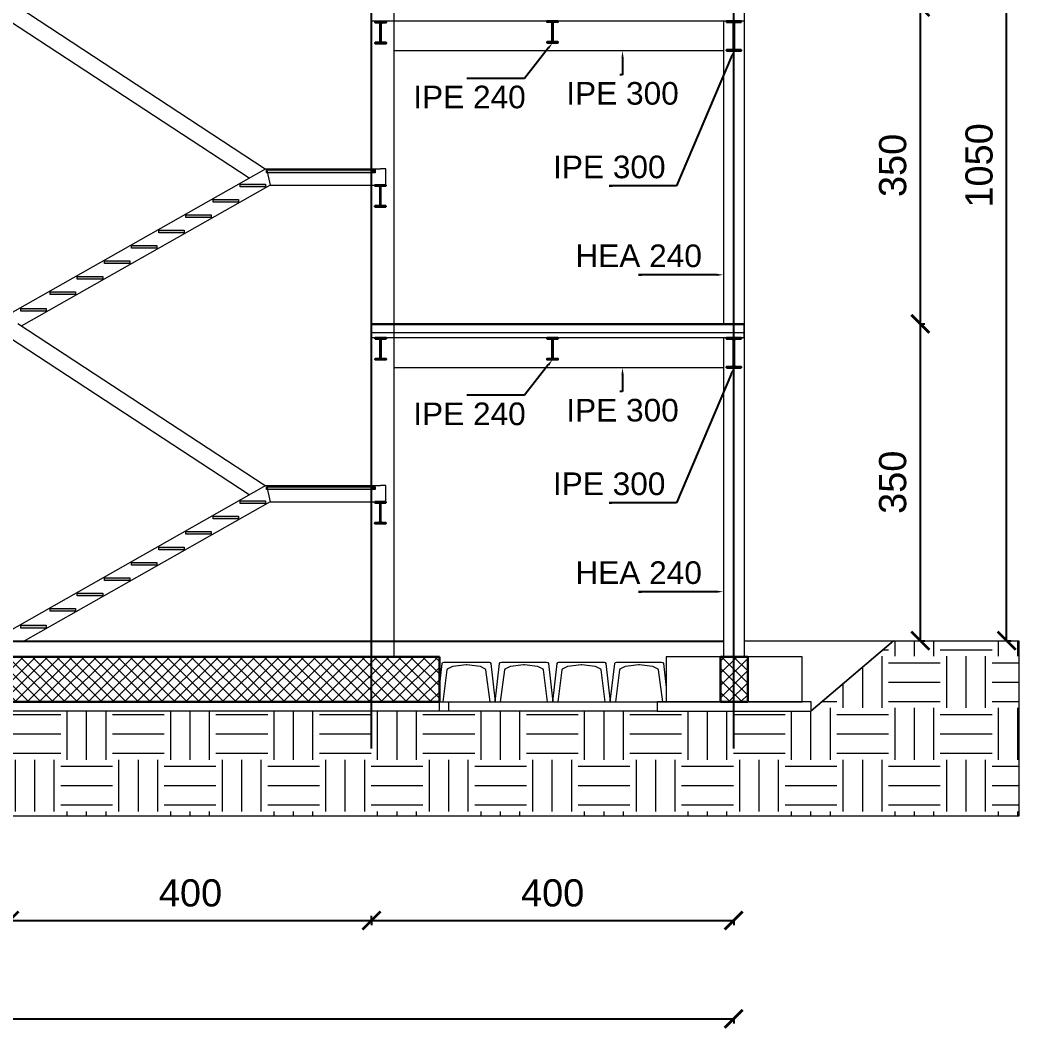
# Model space of a CAD drawing. Header units: millimetres. Extents: x 1415 to 3549, y 2194 to 4677.
# Drawn here: x 1867.79 to 1878.82, y 2270.38 to 2281.53 of the extents above; entities that cross this region are included whole.
import ezdxf
from ezdxf import colors
from ezdxf.entities.mleader import LeaderData, LeaderLine
from ezdxf.math import Vec2, Vec3

# ---------------------------------------------------------------- set-up
doc = ezdxf.new("R2010")
doc.units = ezdxf.units.MM
doc.linetypes.add('ACAD_ISO02W100', pattern=[15, 12, -3])
doc.layers.get('0').update_dxf_attribs({"plot": 0})
for name, color, linetype, lineweight in [('Layer3', 7, 'Continuous', 15), ('Layer4', 7, 'Continuous', 15), ('quote', 252, 'Continuous', 5), ('Setti', 5, 'Continuous', 30)]:
    doc.layers.add(name, color=color, linetype=linetype, lineweight=lineweight)
doc.layers.add('linea tratteggiata', color=221, linetype='ACAD_ISO02W100')
doc.styles.get("Standard").update_dxf_attribs({"font": 'arial.ttf'})
doc.dimstyles.new('quote cm scala 200', dxfattribs={"dimtxt": 0.3, "dimasz": 0.2, "dimexe": 0.05, "dimexo": 0.0015, "dimgap": 0.15, "dimtad": 1, "dimdec": 0, "dimlfac": 100, "dimzin": 0, "dimdsep": 46, "dimtxsty": 'Standard', "dimblk": 'ARCHTICK', "dimcen": 0, "dimclre": 252, "dimadec": 0, "dimazin": 2, "dimtfac": 1, "dimtdec": 0, "dimtofl": 0, "dimtmove": 0, "dimatfit": 3, "dimfxl": 0.0035, "dimfxlon": 1, "dimtolj": 1, "dimtzin": 0, "dimarcsym": 0})

# ---------------------------------------------------------------- blocks, each defined once
blk = doc.blocks.new('_ArchTick')
at = {"color": 0, "linetype": 'ByBlock', "const_width": 0.15}
blk.add_lwpolyline([(-0.5, -0.5), (0.5, 0.5)], dxfattribs=at)
blk = doc.blocks.new('*D1422')
at = {"layer": 'Defpoints', "color": 0, "transparency": 16777216}
for p in [(1875.784, 2278.171), (1877.729, 2278.171), (1875.784, 2274.671)]:
    blk.add_point(p, dxfattribs=at)
at = {"layer": 'quote', "color": 252, "lineweight": -2, "transparency": 16777216}
for p, q in [((1877.725, 2278.171), (1877.779, 2278.171)), ((1877.725, 2274.671), (1877.779, 2274.671))]:
    blk.add_line(p, q, dxfattribs=at)
at = {"layer": 'quote', "color": 0, "linetype": 'Continuous', "lineweight": -2, "transparency": 16777216}
blk.add_line((1877.729, 2274.671), (1877.729, 2278.171), dxfattribs=at)
at = {"layer": 'quote', "color": 0, "lineweight": -2, "transparency": 16777216, "xscale": 0.2, "yscale": 0.2, "zscale": 0.2}
for p, rotation in [((1877.729, 2278.171), 90), ((1877.729, 2274.671), 270)]:
    blk.add_blockref('_ArchTick', p, dxfattribs=dict(at, rotation=rotation))
at = {"layer": 'quote', "color": 0, "transparency": 16777216, "insert": (1877.425, 2276.421), "char_height": 0.3, "attachment_point": 5, "rotation": 90}
blk.add_mtext('\\A1;350', dxfattribs=at)
blk = doc.blocks.new('*D1423')
at = {"layer": 'Defpoints', "color": 0, "transparency": 16777216}
for p in [(1875.784, 2281.671), (1877.729, 2281.671), (1875.784, 2278.171)]:
    blk.add_point(p, dxfattribs=at)
at = {"layer": 'quote', "color": 252, "lineweight": -2, "transparency": 16777216}
for p, q in [((1877.725, 2281.671), (1877.779, 2281.671)), ((1877.725, 2278.171), (1877.779, 2278.171))]:
    blk.add_line(p, q, dxfattribs=at)
at = {"layer": 'quote', "color": 0, "linetype": 'Continuous', "lineweight": -2, "transparency": 16777216}
blk.add_line((1877.729, 2278.171), (1877.729, 2281.671), dxfattribs=at)
at = {"layer": 'quote', "color": 0, "lineweight": -2, "transparency": 16777216, "xscale": 0.2, "yscale": 0.2, "zscale": 0.2}
for p, rotation in [((1877.729, 2281.671), 90), ((1877.729, 2278.171), 270)]:
    blk.add_blockref('_ArchTick', p, dxfattribs=dict(at, rotation=rotation))
at = {"layer": 'quote', "color": 0, "transparency": 16777216, "insert": (1877.425, 2279.921), "char_height": 0.3, "attachment_point": 5, "rotation": 90}
blk.add_mtext('\\A1;350', dxfattribs=at)
blk = doc.blocks.new('*D1425')
at = {"layer": 'Defpoints', "color": 0, "transparency": 16777216}
for p in [(1877.729, 2285.171), (1878.682, 2285.171), (1875.784, 2274.671)]:
    blk.add_point(p, dxfattribs=at)
at = {"layer": 'quote', "color": 252, "lineweight": -2, "transparency": 16777216}
for p, q in [((1878.678, 2285.171), (1878.732, 2285.171)), ((1878.678, 2274.671), (1878.732, 2274.671))]:
    blk.add_line(p, q, dxfattribs=at)
at = {"layer": 'quote', "color": 0, "linetype": 'Continuous', "lineweight": -2, "transparency": 16777216}
blk.add_line((1878.682, 2274.671), (1878.682, 2285.171), dxfattribs=at)
at = {"layer": 'quote', "color": 0, "lineweight": -2, "transparency": 16777216, "xscale": 0.2, "yscale": 0.2, "zscale": 0.2}
for p, rotation in [((1878.682, 2285.171), 90), ((1878.682, 2274.671), 270)]:
    blk.add_blockref('_ArchTick', p, dxfattribs=dict(at, rotation=rotation))
at = {"layer": 'quote', "color": 0, "transparency": 16777216, "insert": (1878.379, 2279.921), "char_height": 0.3, "attachment_point": 5, "rotation": 90}
blk.add_mtext('\\A1;1050', dxfattribs=at)
blk = doc.blocks.new('*D1429')
at = {"layer": 'Defpoints', "color": 0, "transparency": 16777216}
for p in [(1867.667, 2272.936), (1871.667, 2272.936), (1871.667, 2271.58)]:
    blk.add_point(p, dxfattribs=at)
at = {"layer": 'quote', "color": 252, "lineweight": -2, "transparency": 16777216}
for p, q in [((1867.667, 2271.583), (1867.667, 2271.53)), ((1871.667, 2271.583), (1871.667, 2271.53))]:
    blk.add_line(p, q, dxfattribs=at)
at = {"layer": 'quote', "color": 0, "linetype": 'Continuous', "lineweight": -2, "transparency": 16777216}
blk.add_line((1867.667, 2271.58), (1871.667, 2271.58), dxfattribs=at)
at = {"layer": 'quote', "color": 0, "lineweight": -2, "transparency": 16777216, "xscale": 0.2, "yscale": 0.2, "zscale": 0.2, "rotation": 180}
blk.add_blockref('_ArchTick', (1867.667, 2271.58), dxfattribs=at)
at = {"layer": 'quote', "color": 0, "lineweight": -2, "transparency": 16777216, "xscale": 0.2, "yscale": 0.2, "zscale": 0.2}
blk.add_blockref('_ArchTick', (1871.667, 2271.58), dxfattribs=at)
at = {"layer": 'quote', "color": 0, "transparency": 16777216, "insert": (1869.667, 2271.883), "char_height": 0.3, "attachment_point": 5}
blk.add_mtext('\\A1;400', dxfattribs=at)
blk = doc.blocks.new('*D1430')
at = {"layer": 'Defpoints', "color": 0, "transparency": 16777216}
for p in [(1875.667, 2275.036), (1871.667, 2271.58), (1875.667, 2271.58)]:
    blk.add_point(p, dxfattribs=at)
at = {"layer": 'quote', "color": 252, "lineweight": -2, "transparency": 16777216}
for p, q in [((1871.667, 2271.58), (1871.667, 2271.63)), ((1875.667, 2271.583), (1875.667, 2271.53))]:
    blk.add_line(p, q, dxfattribs=at)
at = {"layer": 'quote', "color": 0, "linetype": 'Continuous', "lineweight": -2, "transparency": 16777216}
blk.add_line((1871.667, 2271.58), (1875.667, 2271.58), dxfattribs=at)
at = {"layer": 'quote', "color": 0, "lineweight": -2, "transparency": 16777216, "xscale": 0.2, "yscale": 0.2, "zscale": 0.2, "rotation": 180}
blk.add_blockref('_ArchTick', (1871.667, 2271.58), dxfattribs=at)
at = {"layer": 'quote', "color": 0, "lineweight": -2, "transparency": 16777216, "xscale": 0.2, "yscale": 0.2, "zscale": 0.2}
blk.add_blockref('_ArchTick', (1875.667, 2271.58), dxfattribs=at)
at = {"layer": 'quote', "color": 0, "transparency": 16777216, "insert": (1873.667, 2271.883), "char_height": 0.3, "attachment_point": 5}
blk.add_mtext('\\A1;400', dxfattribs=at)
blk = doc.blocks.new('*D1431')
at = {"layer": 'Defpoints', "color": 0, "transparency": 16777216}
for p in [(1855.669, 2271.58), (1875.667, 2271.58), (1875.667, 2270.494)]:
    blk.add_point(p, dxfattribs=at)
at = {"layer": 'quote', "color": 252, "lineweight": -2, "transparency": 16777216}
for p, q in [((1855.669, 2270.497), (1855.669, 2270.444)), ((1875.667, 2270.497), (1875.667, 2270.444))]:
    blk.add_line(p, q, dxfattribs=at)
at = {"layer": 'quote', "color": 0, "linetype": 'Continuous', "lineweight": -2, "transparency": 16777216}
blk.add_line((1855.669, 2270.494), (1875.667, 2270.494), dxfattribs=at)
at = {"layer": 'quote', "color": 0, "lineweight": -2, "transparency": 16777216, "xscale": 0.2, "yscale": 0.2, "zscale": 0.2, "rotation": 180}
blk.add_blockref('_ArchTick', (1855.669, 2270.494), dxfattribs=at)
at = {"layer": 'quote', "color": 0, "lineweight": -2, "transparency": 16777216, "xscale": 0.2, "yscale": 0.2, "zscale": 0.2}
blk.add_blockref('_ArchTick', (1875.667, 2270.494), dxfattribs=at)
at = {"layer": 'quote', "color": 0, "transparency": 16777216, "insert": (1865.668, 2270.797), "char_height": 0.3, "width": 1.13308, "attachment_point": 5}
blk.add_mtext('\\A1;2000', dxfattribs=at)

msp = doc.modelspace()

# ---------------------------------------------------------------- hatches: boundary and pattern name
at = {"layer": 'Layer4', "transparency": 33554493}
h = msp.add_hatch(color=256, dxfattribs=at)
h.dxf.hatch_style = 1
h.paths.add_polyline_path([(1871.7069, 2281.2679), (1871.7069, 2281.2777), (1871.7488, 2281.2777, 0.4142136), (1871.7638, 2281.2927), (1871.7638, 2281.3879), (1871.7638, 2281.4831, 0.4142136), (1871.7488, 2281.4981), (1871.7069, 2281.4981), (1871.7069, 2281.5079), (1871.7669, 2281.5079), (1871.8269, 2281.5079), (1871.8269, 2281.4981), (1871.785, 2281.4981, 0.4142136), (1871.77, 2281.4831), (1871.77, 2281.3879), (1871.77, 2281.2927, 0.4142136), (1871.785, 2281.2777), (1871.8269, 2281.2777), (1871.8269, 2281.2679), (1871.7669, 2281.2679)])
h = msp.add_hatch(color=256, dxfattribs=at)
h.dxf.hatch_style = 1
h.paths.add_polyline_path([(1873.7262, 2281.2755), (1873.7262, 2281.2853), (1873.6843, 2281.2853, -0.4142136), (1873.6693, 2281.3003), (1873.6693, 2281.3955), (1873.6693, 2281.4907, -0.4142136), (1873.6843, 2281.5057), (1873.7262, 2281.5057), (1873.7262, 2281.5155), (1873.6662, 2281.5155), (1873.6062, 2281.5155), (1873.6062, 2281.5057), (1873.6481, 2281.5057, -0.4142136), (1873.6631, 2281.4907), (1873.6631, 2281.3955), (1873.6631, 2281.3003, -0.4142136), (1873.6481, 2281.2853), (1873.6062, 2281.2853), (1873.6062, 2281.2755), (1873.6662, 2281.2755)])
at = {"layer": 'Layer4', "true_color": 0x636466, "transparency": 33554687}
h = msp.add_hatch(color=251, dxfattribs=at)
h.dxf.hatch_style = 1
h.paths.add_polyline_path([(1875.7488, 2281.5155), (1875.6688, 2281.5155), (1875.5888, 2281.5155), (1875.5888, 2281.504), (1875.6471, 2281.504, -0.4142136), (1875.6651, 2281.486), (1875.6651, 2281.3505), (1875.6651, 2281.215, -0.4142136), (1875.6471, 2281.197), (1875.5888, 2281.197), (1875.5888, 2281.1855), (1875.6688, 2281.1855), (1875.7488, 2281.1855), (1875.7488, 2281.197), (1875.6906, 2281.197, -0.4142136), (1875.6726, 2281.215), (1875.6726, 2281.3505), (1875.6726, 2281.486, -0.4142136), (1875.6906, 2281.504), (1875.7488, 2281.504)])
at = {"layer": 'Layer4', "transparency": 33554687}
h = msp.add_hatch(color=0, dxfattribs=at)
h.dxf.hatch_style = 1
h.paths.add_polyline_path([(1868.0741, 2278.311), (1868.0741, 2278.3408), (1867.7941, 2278.3408), (1867.7941, 2278.311)])
h.paths.add_polyline_path([(1868.1169, 2278.5257), (1868.1169, 2278.4959), (1868.3969, 2278.4959), (1868.3969, 2278.5257)])
h.paths.add_polyline_path([(1868.6969, 2278.6659), (1868.6969, 2278.6957), (1868.4169, 2278.6957), (1868.4169, 2278.6659)])
h.paths.add_polyline_path([(1868.9969, 2278.8359), (1868.9969, 2278.8657), (1868.7169, 2278.8657), (1868.7169, 2278.8359)])
h.paths.add_polyline_path([(1869.2969, 2279.0059), (1869.2969, 2279.0357), (1869.0169, 2279.0357), (1869.0169, 2279.0059)])
h.paths.add_polyline_path([(1869.5969, 2279.1759), (1869.5969, 2279.2057), (1869.3169, 2279.2057), (1869.3169, 2279.1759)])
h.paths.add_polyline_path([(1869.8969, 2279.3459), (1869.8969, 2279.3757), (1869.6169, 2279.3757), (1869.6169, 2279.3459)])
h.paths.add_polyline_path([(1869.9169, 2279.5457), (1869.9169, 2279.5159), (1870.1969, 2279.5159), (1870.1969, 2279.5457)])
h.paths.add_polyline_path([(1870.2169, 2279.7157), (1870.2169, 2279.6859), (1870.4969, 2279.6859), (1870.4969, 2279.7157)])
h.paths.add_polyline_path([(1870.5069, 2279.8708), (1870.5069, 2279.841), (1871.6672, 2279.841), (1871.6672, 2279.8708)])
at = {"layer": 'Layer4', "transparency": 33554493}
h = msp.add_hatch(color=256, dxfattribs=at)
h.dxf.hatch_style = 1
h.paths.add_polyline_path([(1871.7038, 2279.4648), (1871.7038, 2279.4746), (1871.7457, 2279.4746, 0.4142136), (1871.7607, 2279.4896), (1871.7607, 2279.5848), (1871.7607, 2279.68, 0.4142136), (1871.7457, 2279.695), (1871.7038, 2279.695), (1871.7038, 2279.7048), (1871.7638, 2279.7048), (1871.8238, 2279.7048), (1871.8238, 2279.695), (1871.7819, 2279.695, 0.4142136), (1871.7669, 2279.68), (1871.7669, 2279.5848), (1871.7669, 2279.4896, 0.4142136), (1871.7819, 2279.4746), (1871.8238, 2279.4746), (1871.8238, 2279.4648), (1871.7638, 2279.4648)])
h = msp.add_hatch(color=256, dxfattribs=at)
h.dxf.hatch_style = 1
h.paths.add_polyline_path([(1871.7069, 2277.7755), (1871.7069, 2277.7853), (1871.7488, 2277.7853, 0.4142136), (1871.7638, 2277.8003), (1871.7638, 2277.8955), (1871.7638, 2277.9907, 0.4142136), (1871.7488, 2278.0057), (1871.7069, 2278.0057), (1871.7069, 2278.0155), (1871.7669, 2278.0155), (1871.8269, 2278.0155), (1871.8269, 2278.0057), (1871.785, 2278.0057, 0.4142136), (1871.77, 2277.9907), (1871.77, 2277.8955), (1871.77, 2277.8003, 0.4142136), (1871.785, 2277.7853), (1871.8269, 2277.7853), (1871.8269, 2277.7755), (1871.7669, 2277.7755)])
h = msp.add_hatch(color=256, dxfattribs=at)
h.dxf.hatch_style = 1
h.paths.add_polyline_path([(1873.7262, 2277.7755), (1873.7262, 2277.7853), (1873.6843, 2277.7853, -0.4142136), (1873.6693, 2277.8003), (1873.6693, 2277.8955), (1873.6693, 2277.9907, -0.4142136), (1873.6843, 2278.0057), (1873.7262, 2278.0057), (1873.7262, 2278.0155), (1873.6662, 2278.0155), (1873.6062, 2278.0155), (1873.6062, 2278.0057), (1873.6481, 2278.0057, -0.4142136), (1873.6631, 2277.9907), (1873.6631, 2277.8955), (1873.6631, 2277.8003, -0.4142136), (1873.6481, 2277.7853), (1873.6062, 2277.7853), (1873.6062, 2277.7755), (1873.6662, 2277.7755)])
at = {"layer": 'Layer4', "true_color": 0x636466, "transparency": 33554687}
h = msp.add_hatch(color=251, dxfattribs=at)
h.dxf.hatch_style = 1
h.paths.add_polyline_path([(1875.7488, 2278.0155), (1875.6688, 2278.0155), (1875.5888, 2278.0155), (1875.5888, 2278.004), (1875.6471, 2278.004, -0.4142136), (1875.6651, 2277.986), (1875.6651, 2277.8505), (1875.6651, 2277.715, -0.4142136), (1875.6471, 2277.697), (1875.5888, 2277.697), (1875.5888, 2277.6855), (1875.6688, 2277.6855), (1875.7488, 2277.6855), (1875.7488, 2277.697), (1875.6906, 2277.697, -0.4142136), (1875.6726, 2277.715), (1875.6726, 2277.8505), (1875.6726, 2277.986, -0.4142136), (1875.6906, 2278.004), (1875.7488, 2278.004)])
at = {"layer": 'Layer4', "transparency": 33554687}
h = msp.add_hatch(color=0, dxfattribs=at)
h.dxf.hatch_style = 1
h.paths.add_polyline_path([(1868.0741, 2274.811), (1868.0741, 2274.8408), (1867.7941, 2274.8408), (1867.7941, 2274.811)])
h.paths.add_polyline_path([(1868.1169, 2275.0257), (1868.1169, 2274.9959), (1868.3969, 2274.9959), (1868.3969, 2275.0257)])
h.paths.add_polyline_path([(1868.6969, 2275.1659), (1868.6969, 2275.1957), (1868.4169, 2275.1957), (1868.4169, 2275.1659)])
h.paths.add_polyline_path([(1868.9969, 2275.3359), (1868.9969, 2275.3657), (1868.7169, 2275.3657), (1868.7169, 2275.3359)])
h.paths.add_polyline_path([(1869.2969, 2275.5059), (1869.2969, 2275.5357), (1869.0169, 2275.5357), (1869.0169, 2275.5059)])
h.paths.add_polyline_path([(1869.5969, 2275.6759), (1869.5969, 2275.7057), (1869.3169, 2275.7057), (1869.3169, 2275.6759)])
h.paths.add_polyline_path([(1869.8969, 2275.8459), (1869.8969, 2275.8757), (1869.6169, 2275.8757), (1869.6169, 2275.8459)])
h.paths.add_polyline_path([(1869.9169, 2276.0457), (1869.9169, 2276.0159), (1870.1969, 2276.0159), (1870.1969, 2276.0457)])
h.paths.add_polyline_path([(1870.2169, 2276.2157), (1870.2169, 2276.1859), (1870.4969, 2276.1859), (1870.4969, 2276.2157)])
h.paths.add_polyline_path([(1870.5069, 2276.3708), (1870.5069, 2276.341), (1871.6672, 2276.341), (1871.6672, 2276.3708)])
at = {"layer": 'Layer4', "transparency": 33554493}
h = msp.add_hatch(color=256, dxfattribs=at)
h.dxf.hatch_style = 1
h.paths.add_polyline_path([(1871.7038, 2275.9648), (1871.7038, 2275.9746), (1871.7457, 2275.9746, 0.4142136), (1871.7607, 2275.9896), (1871.7607, 2276.0848), (1871.7607, 2276.18, 0.4142136), (1871.7457, 2276.195), (1871.7038, 2276.195), (1871.7038, 2276.2048), (1871.7638, 2276.2048), (1871.8238, 2276.2048), (1871.8238, 2276.195), (1871.7819, 2276.195, 0.4142136), (1871.7669, 2276.18), (1871.7669, 2276.0848), (1871.7669, 2275.9896, 0.4142136), (1871.7819, 2275.9746), (1871.8238, 2275.9746), (1871.8238, 2275.9648), (1871.7638, 2275.9648)])
at = {"layer": 'quote', "transparency": 33554687}
h = msp.add_hatch(color=0, dxfattribs=at)
h.dxf.hatch_style = 1
h.paths.add_polyline_path([(1871.7069, 2279.8708), (1871.6672, 2279.8708), (1871.6672, 2279.841), (1871.7069, 2279.841)])
h = msp.add_hatch(color=0, dxfattribs=at)
h.dxf.hatch_style = 1
h.paths.add_polyline_path([(1871.7069, 2276.3708), (1871.6672, 2276.3708), (1871.6672, 2276.341), (1871.7069, 2276.341)])
h = msp.add_hatch(dxfattribs=at)
h.set_pattern_fill('EARTH', color=256, scale=0.09)
h.paths.add_polyline_path([(1854.8165, 2273.8924), (1853.9032, 2274.6708), (1852.5169, 2274.6708), (1852.5169, 2272.7327), (1878.8169, 2272.7327), (1878.8169, 2274.6708), (1877.4316, 2274.6708), (1876.5218, 2273.8952), (1872.5168, 2273.8947), (1872.5168, 2273.8939), (1866.8169, 2273.8939)])
at = {"layer": 'quote', "lineweight": 5, "transparency": 33554687}
h = msp.add_hatch(dxfattribs=at)
h.set_pattern_fill('ANSI37', color=0, scale=0.03)
h.paths.add_polyline_path([(1871.6672, 2274.4939), (1867.6665, 2274.4939), (1867.6665, 2273.9939), (1870.8168, 2273.9939), (1871.6672, 2273.9939)])
h.paths.add_polyline_path([(1867.6665, 2274.4939), (1866.9169, 2274.4939), (1866.9169, 2273.9939), (1867.6665, 2273.9939)])
h.paths.add_polyline_path([(1872.4169, 2274.4939), (1871.6672, 2274.4939), (1871.6672, 2273.9939), (1872.4169, 2273.9939)])
h = msp.add_hatch(dxfattribs=at)
h.set_pattern_fill('ANSI37', color=0, scale=0.03)
h.set_pattern_definition([(45, (20.00528, 2e-07), (-0.067351921, 0.067351921), []), (135, (20.00528, 2e-07), (-0.067351921, -0.067351921), [])])
h.paths.add_polyline_path([(1875.8218, 2274.4939), (1875.6718, 2274.4939), (1875.6718, 2273.9939), (1875.8218, 2273.9939)])
h.paths.add_polyline_path([(1875.6718, 2274.4939), (1875.5218, 2274.4939), (1875.5218, 2273.9939), (1875.6718, 2273.9939)])

# ---------------------------------------------------------------- linework, layer by layer
at = {"layer": 'Layer3'}
for points in [[(1873.5855, 2281.5155), (1871.6672, 2281.5155)], [(1875.7838, 2281.5155), (1873.5855, 2281.5155)], [(1873.5855, 2278.0155), (1871.6672, 2278.0155)], [(1875.7838, 2278.0155), (1873.5855, 2278.0155)]]:
    msp.add_lwpolyline(points, dxfattribs=at)
at = {"layer": 'Layer3', "lineweight": 30}
for points in [[(1871.77, 2281.2927), (1871.77, 2281.3879), (1871.77, 2281.4831, -0.4142136), (1871.785, 2281.4981), (1871.8269, 2281.4981), (1871.8269, 2281.5079), (1871.7669, 2281.5079), (1871.7069, 2281.5079), (1871.7069, 2281.4981), (1871.7488, 2281.4981, -0.4142136), (1871.7638, 2281.4831), (1871.7638, 2281.3879), (1871.7638, 2281.2927, -0.4142136), (1871.7488, 2281.2777), (1871.7069, 2281.2777), (1871.7069, 2281.2679), (1871.7669, 2281.2679), (1871.8269, 2281.2679), (1871.8269, 2281.2777), (1871.785, 2281.2777, -0.4142136)], [(1873.6631, 2281.3003), (1873.6631, 2281.3955), (1873.6631, 2281.4907, 0.4142136), (1873.6481, 2281.5057), (1873.6062, 2281.5057), (1873.6062, 2281.5155), (1873.6662, 2281.5155), (1873.7262, 2281.5155), (1873.7262, 2281.5057), (1873.6843, 2281.5057, 0.4142136), (1873.6693, 2281.4907), (1873.6693, 2281.3955), (1873.6693, 2281.3003, 0.4142136), (1873.6843, 2281.2853), (1873.7262, 2281.2853), (1873.7262, 2281.2755), (1873.6662, 2281.2755), (1873.6062, 2281.2755), (1873.6062, 2281.2853), (1873.6481, 2281.2853, 0.4142136)], [(1875.5888, 2281.1855), (1875.5888, 2281.197), (1875.6471, 2281.197, 0.4142136), (1875.6651, 2281.215), (1875.6651, 2281.3505), (1875.6651, 2281.486, 0.4142136), (1875.6471, 2281.504), (1875.5888, 2281.504), (1875.5888, 2281.5155), (1875.6688, 2281.5155), (1875.7488, 2281.5155), (1875.7488, 2281.504), (1875.6906, 2281.504, 0.4142136), (1875.6726, 2281.486), (1875.6726, 2281.3505), (1875.6726, 2281.215, 0.4142136), (1875.6906, 2281.197), (1875.7488, 2281.197), (1875.7488, 2281.1855), (1875.6688, 2281.1855)], [(1871.7669, 2279.4896), (1871.7669, 2279.5848), (1871.7669, 2279.68, -0.4142136), (1871.7819, 2279.695), (1871.8238, 2279.695), (1871.8238, 2279.7048), (1871.7638, 2279.7048), (1871.7038, 2279.7048), (1871.7038, 2279.695), (1871.7457, 2279.695, -0.4142136), (1871.7607, 2279.68), (1871.7607, 2279.5848), (1871.7607, 2279.4896, -0.4142136), (1871.7457, 2279.4746), (1871.7038, 2279.4746), (1871.7038, 2279.4648), (1871.7638, 2279.4648), (1871.8238, 2279.4648), (1871.8238, 2279.4746), (1871.7819, 2279.4746, -0.4142136)], [(1871.77, 2277.8003), (1871.77, 2277.8955), (1871.77, 2277.9907, -0.4142136), (1871.785, 2278.0057), (1871.8269, 2278.0057), (1871.8269, 2278.0155), (1871.7669, 2278.0155), (1871.7069, 2278.0155), (1871.7069, 2278.0057), (1871.7488, 2278.0057, -0.4142136), (1871.7638, 2277.9907), (1871.7638, 2277.8955), (1871.7638, 2277.8003, -0.4142136), (1871.7488, 2277.7853), (1871.7069, 2277.7853), (1871.7069, 2277.7755), (1871.7669, 2277.7755), (1871.8269, 2277.7755), (1871.8269, 2277.7853), (1871.785, 2277.7853, -0.4142136)], [(1873.6631, 2277.8003), (1873.6631, 2277.8955), (1873.6631, 2277.9907, 0.4142136), (1873.6481, 2278.0057), (1873.6062, 2278.0057), (1873.6062, 2278.0155), (1873.6662, 2278.0155), (1873.7262, 2278.0155), (1873.7262, 2278.0057), (1873.6843, 2278.0057, 0.4142136), (1873.6693, 2277.9907), (1873.6693, 2277.8955), (1873.6693, 2277.8003, 0.4142136), (1873.6843, 2277.7853), (1873.7262, 2277.7853), (1873.7262, 2277.7755), (1873.6662, 2277.7755), (1873.6062, 2277.7755), (1873.6062, 2277.7853), (1873.6481, 2277.7853, 0.4142136)], [(1875.5888, 2277.6855), (1875.5888, 2277.697), (1875.6471, 2277.697, 0.4142136), (1875.6651, 2277.715), (1875.6651, 2277.8505), (1875.6651, 2277.986, 0.4142136), (1875.6471, 2278.004), (1875.5888, 2278.004), (1875.5888, 2278.0155), (1875.6688, 2278.0155), (1875.7488, 2278.0155), (1875.7488, 2278.004), (1875.6906, 2278.004, 0.4142136), (1875.6726, 2277.986), (1875.6726, 2277.8505), (1875.6726, 2277.715, 0.4142136), (1875.6906, 2277.697), (1875.7488, 2277.697), (1875.7488, 2277.6855), (1875.6688, 2277.6855)], [(1871.7669, 2275.9896), (1871.7669, 2276.0848), (1871.7669, 2276.18, -0.4142136), (1871.7819, 2276.195), (1871.8238, 2276.195), (1871.8238, 2276.2048), (1871.7638, 2276.2048), (1871.7038, 2276.2048), (1871.7038, 2276.195), (1871.7457, 2276.195, -0.4142136), (1871.7607, 2276.18), (1871.7607, 2276.0848), (1871.7607, 2275.9896, -0.4142136), (1871.7457, 2275.9746), (1871.7038, 2275.9746), (1871.7038, 2275.9648), (1871.7638, 2275.9648), (1871.8238, 2275.9648), (1871.8238, 2275.9746), (1871.7819, 2275.9746, -0.4142136)]]:
    msp.add_lwpolyline(points, format="xyb", close=True, dxfattribs=at)
at = {"layer": 'Layer4'}
for p, q in [((1870.5069, 2279.8848), (1870.5464, 2279.7048)), ((1873.5855, 2278.1708), (1871.6672, 2278.1707)), ((1873.5855, 2278.1586), (1871.6672, 2278.1586)), ((1875.7838, 2278.1708), (1873.5855, 2278.1706)), ((1875.7838, 2278.1586), (1873.5855, 2278.1586)), ((1870.5069, 2276.3848), (1870.5464, 2276.2048)), ((1867.4169, 2274.6708), (1871.9169, 2274.6708)), ((1871.9169, 2274.6573), (1867.4169, 2274.6573)), ((1871.9169, 2274.6708), (1875.5538, 2274.6708)), ((1875.5538, 2274.6573), (1871.9169, 2274.6573))]:
    msp.add_line(p, q, dxfattribs=at)
for points in [[(1871.9169, 2274.4939), (1871.9169, 2288.0308), (1871.9169, 2288.0308)], [(1870.4922, 2279.8809), (1867.759, 2281.6721)], [(1871.6672, 2281.5155), (1871.6672, 2281.6708)], [(1870.3161, 2279.7811), (1867.6689, 2281.5159)], [(1870.4989, 2279.8848), (1867.5069, 2278.1892)], [(1870.4989, 2279.8848), (1871.7669, 2279.8848)], [(1871.8238, 2279.7048), (1871.8238, 2279.8708), (1871.8238, 2279.8708), (1871.8238, 2279.8848), (1871.7669, 2279.8848)], [(1870.2169, 2279.7157), (1870.4969, 2279.7157), (1870.4969, 2279.6857)], [(1870.5464, 2279.7048), (1867.7973, 2278.1469)], [(1870.5464, 2279.7048), (1871.7638, 2279.7048)], [(1869.9169, 2279.5457), (1870.1969, 2279.5457), (1870.1969, 2279.5157)], [(1869.6169, 2279.3757), (1869.8969, 2279.3757), (1869.8969, 2279.3457)], [(1869.3169, 2279.2057), (1869.5969, 2279.2057), (1869.5969, 2279.1757)], [(1869.0169, 2279.0357), (1869.2969, 2279.0357), (1869.2969, 2279.0057)], [(1868.7169, 2278.8657), (1868.9969, 2278.8657), (1868.9969, 2278.8357)], [(1868.4169, 2278.6957), (1868.6969, 2278.6957), (1868.6969, 2278.6657)], [(1868.1169, 2278.5257), (1868.3969, 2278.5257), (1868.3969, 2278.4957)], [(1870.4922, 2276.3809), (1867.759, 2278.1721)], [(1871.6672, 2278.1707), (1871.6672, 2278.0155)], [(1875.7838, 2278.0155), (1875.7838, 2278.1708), (1875.5538, 2278.1708)], [(1875.7838, 2278.0706), (1871.6672, 2278.0706)], [(1870.3161, 2276.2811), (1867.6689, 2278.0159)], [(1870.4989, 2276.3848), (1867.4743, 2274.6708)], [(1870.4989, 2276.3848), (1871.7669, 2276.3848)], [(1871.8238, 2276.2048), (1871.8238, 2276.3708), (1871.8238, 2276.3708), (1871.8238, 2276.3848), (1871.7669, 2276.3848)], [(1870.5464, 2276.2048), (1867.8148, 2274.6568)], [(1870.2169, 2276.2157), (1870.4969, 2276.2157), (1870.4969, 2276.1857)], [(1870.5464, 2276.2048), (1871.7638, 2276.2048)], [(1869.9169, 2276.0457), (1870.1969, 2276.0457), (1870.1969, 2276.0157)], [(1869.6169, 2275.8757), (1869.8969, 2275.8757), (1869.8969, 2275.8457)], [(1869.3169, 2275.7057), (1869.5969, 2275.7057), (1869.5969, 2275.6757)], [(1869.0169, 2275.5357), (1869.2969, 2275.5357), (1869.2969, 2275.5057)], [(1868.7169, 2275.3657), (1868.9969, 2275.3657), (1868.9969, 2275.3357)], [(1868.4169, 2275.1957), (1868.6969, 2275.1957), (1868.6969, 2275.1657)], [(1868.1169, 2275.0257), (1868.3969, 2275.0257), (1868.3969, 2274.9957)], [(1867.7941, 2274.8408), (1868.0741, 2274.8408), (1868.0741, 2274.8108)], [(1852.5169, 2274.6708), (1853.9032, 2274.6708), (1854.8165, 2273.8924), (1876.5218, 2273.8952), (1877.4316, 2274.6708), (1878.8169, 2274.6708), (1878.8169, 2272.7327), (1852.5169, 2272.7327), (1852.5169, 2274.6708)], [(1875.7838, 2274.6708), (1878.8169, 2274.6708)], [(1877.4316, 2274.6708), (1876.5218, 2273.8952)], [(1874.9218, 2273.9939), (1876.4218, 2273.9939), (1876.4218, 2274.4939), (1874.9218, 2274.4939), (1874.9218, 2273.9939)], [(1856.4164, 2273.9939), (1874.9218, 2273.9939)], [(1872.5169, 2273.9939), (1872.5169, 2273.9939), (1872.5168, 2273.8939), (1866.8169, 2273.8939), (1866.8169, 2273.9939), (1870.8168, 2273.9939), (1872.5169, 2273.9939)], [(1874.8218, 2273.8939), (1872.4169, 2273.8924), (1872.4169, 2273.9939)], [(1874.8218, 2273.9939), (1874.8218, 2273.9939), (1874.8218, 2273.8939), (1876.5218, 2273.8939), (1876.5218, 2273.9939), (1876.5218, 2273.9939), (1874.8218, 2273.9939)]]:
    msp.add_lwpolyline(points, dxfattribs=at)
at = {"layer": 'Layer4', "color": 1}
for points in [[(1875.7838, 2285.1708), (1875.7838, 2274.4939)], [(1875.5538, 2281.5155), (1875.5538, 2278.1708)], [(1875.5538, 2278.0155), (1875.5538, 2274.4939)]]:
    msp.add_lwpolyline(points, dxfattribs=at)
at = {"layer": 'Layer4', "color": 5}
for points in [[(1875.5538, 2281.1855), (1871.9169, 2281.1855)], [(1875.5538, 2277.6855), (1871.9169, 2277.6855)]]:
    msp.add_lwpolyline(points, dxfattribs=at)
at = {"layer": 'Layer4'}
for points in [[(1870.5069, 2279.8708), (1871.7069, 2279.8708), (1871.7069, 2279.841), (1870.5069, 2279.841)], [(1870.2169, 2279.7157), (1870.4969, 2279.7157), (1870.4969, 2279.6859), (1870.2169, 2279.6859)], [(1869.9169, 2279.5457), (1870.1969, 2279.5457), (1870.1969, 2279.5159), (1869.9169, 2279.5159)], [(1869.6169, 2279.3757), (1869.8969, 2279.3757), (1869.8969, 2279.3459), (1869.6169, 2279.3459)], [(1869.3169, 2279.2057), (1869.5969, 2279.2057), (1869.5969, 2279.1759), (1869.3169, 2279.1759)], [(1869.0169, 2279.0357), (1869.2969, 2279.0357), (1869.2969, 2279.0059), (1869.0169, 2279.0059)], [(1868.7169, 2278.8657), (1868.9969, 2278.8657), (1868.9969, 2278.8359), (1868.7169, 2278.8359)], [(1868.4169, 2278.6957), (1868.6969, 2278.6957), (1868.6969, 2278.6659), (1868.4169, 2278.6659)], [(1868.1169, 2278.5257), (1868.3969, 2278.5257), (1868.3969, 2278.4959), (1868.1169, 2278.4959)], [(1870.5069, 2276.3708), (1871.7069, 2276.3708), (1871.7069, 2276.341), (1870.5069, 2276.341)], [(1870.2169, 2276.2157), (1870.4969, 2276.2157), (1870.4969, 2276.1859), (1870.2169, 2276.1859)], [(1869.9169, 2276.0457), (1870.1969, 2276.0457), (1870.1969, 2276.0159), (1869.9169, 2276.0159)], [(1869.6169, 2275.8757), (1869.8969, 2275.8757), (1869.8969, 2275.8459), (1869.6169, 2275.8459)], [(1869.3169, 2275.7057), (1869.5969, 2275.7057), (1869.5969, 2275.6759), (1869.3169, 2275.6759)], [(1869.0169, 2275.5357), (1869.2969, 2275.5357), (1869.2969, 2275.5059), (1869.0169, 2275.5059)], [(1868.7169, 2275.3657), (1868.9969, 2275.3657), (1868.9969, 2275.3359), (1868.7169, 2275.3359)], [(1868.4169, 2275.1957), (1868.6969, 2275.1957), (1868.6969, 2275.1659), (1868.4169, 2275.1659)], [(1868.1169, 2275.0257), (1868.3969, 2275.0257), (1868.3969, 2274.9959), (1868.1169, 2274.9959)], [(1867.7941, 2274.8408), (1868.0741, 2274.8408), (1868.0741, 2274.811), (1867.7941, 2274.811)]]:
    msp.add_lwpolyline(points, close=True, dxfattribs=at)
at = {"layer": 'Layer4', "color": 30}
for points in [[(1872.4169, 2274.162), (1872.4458, 2274.418, -0.3772985), (1872.4657, 2274.4355), (1872.9646, 2274.4355), (1872.9646, 2274.4355, -0.376581), (1872.9844, 2274.4181), (1873.0334, 2273.9939)], [(1872.4573, 2273.9939), (1872.5031, 2274.3495, -0.2453607), (1872.5137, 2274.3646), (1872.5651, 2274.3912), (1872.7108, 2274.4065, -0.1092843), (1872.7194, 2274.4065), (1872.8651, 2274.3912), (1872.9164, 2274.3646, -0.2453607), (1872.9271, 2274.3495), (1872.9729, 2273.9939)], [(1873.0334, 2273.9939), (1873.0814, 2274.418, -0.3772985), (1873.1012, 2274.4355), (1873.6001, 2274.4355), (1873.6001, 2274.4355, -0.376581), (1873.6199, 2274.4181), (1873.6689, 2273.9939)], [(1873.0929, 2273.9939), (1873.1387, 2274.3495, -0.2453607), (1873.1493, 2274.3646), (1873.2006, 2274.3912), (1873.3463, 2274.4065, -0.1092843), (1873.355, 2274.4065), (1873.5006, 2274.3912), (1873.552, 2274.3646, -0.2453607), (1873.5626, 2274.3495), (1873.6084, 2273.9939)], [(1873.6689, 2273.9939), (1873.717, 2274.418, -0.3772985), (1873.7368, 2274.4355), (1874.2357, 2274.4355), (1874.2357, 2274.4355, -0.376581), (1874.2555, 2274.4181), (1874.3045, 2273.9939)], [(1873.7284, 2273.9939), (1873.7742, 2274.3495, -0.2453607), (1873.7848, 2274.3646), (1873.8362, 2274.3912), (1873.9819, 2274.4065, -0.1092843), (1873.9905, 2274.4065), (1874.1362, 2274.3912), (1874.1876, 2274.3646, -0.2453607), (1874.1982, 2274.3495), (1874.244, 2273.9939)], [(1874.3045, 2273.9939), (1874.3525, 2274.418, -0.3772985), (1874.3723, 2274.4355), (1874.8712, 2274.4355), (1874.8712, 2274.4355, -0.376581), (1874.8911, 2274.4181), (1874.9218, 2274.1523)], [(1874.364, 2273.9939), (1874.4098, 2274.3495, -0.2453607), (1874.4204, 2274.3646), (1874.4718, 2274.3912), (1874.6174, 2274.4065, -0.1092843), (1874.6261, 2274.4065), (1874.7718, 2274.3912), (1874.8231, 2274.3646, -0.2453607), (1874.8337, 2274.3495), (1874.8795, 2273.9939)]]:
    msp.add_lwpolyline(points, format="xyb", dxfattribs=at)
at = {"layer": 'linea tratteggiata', "ltscale": 0.7}
for points in [[(1871.6672, 2273.4797), (1871.6672, 2289.2202)], [(1875.6672, 2273.4797), (1875.6672, 2287.1202)]]:
    msp.add_lwpolyline(points, dxfattribs=at)
at = {"layer": 'quote'}
for points in [[(1867.7941, 2278.3408), (1868.0741, 2278.3408), (1868.0741, 2278.3108)], [(1877.4316, 2274.6708), (1878.8169, 2274.6708), (1878.8169, 2272.7327), (1852.5169, 2272.7327), (1852.5169, 2274.6708)]]:
    msp.add_lwpolyline(points, dxfattribs=at)
msp.add_lwpolyline([(1867.7941, 2278.3408), (1868.0741, 2278.3408), (1868.0741, 2278.311), (1867.7941, 2278.311)], close=True, dxfattribs=at)
at = {"layer": 'Setti'}
for points in [[(1872.4169, 2274.4939), (1866.9169, 2274.4939), (1866.9169, 2273.9939), (1869.4169, 2273.9939), (1872.4169, 2273.9939), (1872.4169, 2274.4939)], [(1875.5218, 2274.4939), (1875.8218, 2274.4939), (1875.8218, 2273.9939), (1875.5218, 2273.9939), (1875.5218, 2274.4939)]]:
    msp.add_lwpolyline(points, dxfattribs=at)

# ---------------------------------------------------------------- dimensions: what is measured, and where the dimension line sits
at = {"layer": 'quote'}
for base, p1, p2, picture, middle in [((1878.6819, 2285.1708), (1875.7838, 2274.6708), (1877.7286, 2285.1708), '*D1425', (1878.3788, 2279.9208)), ((1877.7286, 2281.6708), (1875.7838, 2278.1708), (1875.7838, 2281.6708), '*D1423', (1877.4253, 2279.9208)), ((1877.7286, 2278.1708), (1875.7838, 2274.6708), (1875.7838, 2278.1708), '*D1422', (1877.4253, 2276.4208))]:
    dim = msp.add_linear_dim(base=base, p1=p1, p2=p2, angle=90, dimstyle='quote cm scala 200', dxfattribs=at)
    dim.commit()
    dim.dimension.update_dxf_attribs({"geometry": picture, "text_midpoint": middle})
for base, p1, p2, picture, middle in [((1875.6672, 2271.5795), (1871.6672, 2271.5795), (1875.6672, 2275.0357), '*D1430', (1873.6672, 2271.8827)), ((1871.6672, 2271.5795), (1867.6665, 2272.9357), (1871.6672, 2272.9357), '*D1429', (1869.6669, 2271.8827)), ((1875.6672, 2270.494), (1855.6686, 2271.5795), (1875.6672, 2271.5795), '*D1431', (1865.6679, 2270.7972))]:
    dim = msp.add_linear_dim(base=base, p1=p1, p2=p2, dimstyle='quote cm scala 200', dxfattribs=at)
    dim.commit()
    dim.dimension.update_dxf_attribs({"geometry": picture, "text_midpoint": middle})

# ---------------------------------------------------------------- leaders
ml = msp.add_multileader_mtext('Standard', dxfattribs=at)
ml.set_content('IPE 240', color=256)
ml.set_leader_properties()
ml.build(insert=Vec2(0, 0))
ml.multileader.update_dxf_attribs({"text_attachment_direction": 1, "dogleg_length": 0.03, "arrow_head_size": 0.075})
ctx = ml.context
ctx.base_point, ctx.char_height, ctx.arrow_head_size, ctx.landing_gap_size, ctx.plane_origin = Vec3(1872.7489, 2280.4667), 0.25, 0.075, 0.08, Vec3(1873.6653, 2280.5465)
ctx.text_align_type = 1
notes = []
notes.append((ctx, [(1, (1, 1, 0), (1872.7489, 2280.882), (-1, 0), 0.03, [(0, [(1873.6662, 2281.2755), (1873.3547, 2280.882)], 0, [])])]))
ctx.mtext.insert, ctx.mtext.alignment, ctx.mtext.flow_direction = Vec3(1872.7489, 2280.802), 2, 5
ml = msp.add_multileader_mtext('Standard', dxfattribs=at)
ml.set_content('IPE 300', color=256)
ml.set_leader_properties()
ml.build(insert=Vec2(0, 0))
ml.multileader.update_dxf_attribs({"text_attachment_direction": 1, "dogleg_length": 0.03, "arrow_head_size": 0.075})
ctx = ml.context
ctx.base_point, ctx.char_height, ctx.arrow_head_size, ctx.landing_gap_size, ctx.plane_origin = Vec3(1874.2934, 2279.694), 0.25, 0.075, 0.08, Vec3(1875.6679, 2280.4565)
ctx.text_align_type = 1
notes.append((ctx, [(0, (1, 1, 0), (1874.2934, 2279.694), (1, 0), 0.03, [(0, [(1875.6688, 2281.1855), (1875.0364, 2279.694)], 0, [])])]))
ctx.mtext.insert, ctx.mtext.alignment, ctx.mtext.flow_direction = Vec3(1874.2934, 2280.0295), 2, 5
ml = msp.add_multileader_mtext('Standard', dxfattribs=at)
ml.set_content('IPE 300', color=256)
ml.set_leader_properties()
ml.build(insert=Vec2(0, 0))
ml.multileader.update_dxf_attribs({"text_attachment_direction": 1, "dogleg_length": 0.03, "arrow_head_size": 0.075})
ctx = ml.context
ctx.base_point, ctx.char_height, ctx.arrow_head_size, ctx.landing_gap_size, ctx.plane_origin = Vec3(1874.4393, 2280.5069), 0.25, 0.075, 0.08, Vec3(1874.4393, 2281.1855)
ctx.text_align_type = 1
notes.append((ctx, [(0, (1, 1, 0), (1874.4393, 2280.9223), (-1, 0), 0.03, [(0, [(1874.4393, 2281.1855)], 0, [])])]))
ctx.mtext.insert, ctx.mtext.alignment, ctx.mtext.flow_direction = Vec3(1874.4393, 2280.8423), 2, 5
ml = msp.add_multileader_mtext('Standard', dxfattribs=at)
ml.set_content('HEA 240', color=256)
ml.set_leader_properties()
ml.build(insert=Vec2(0, 0))
ml.multileader.update_dxf_attribs({"text_attachment_direction": 1, "dogleg_length": 0.03, "arrow_head_size": 0.075})
ctx = ml.context
ctx.base_point, ctx.char_height, ctx.arrow_head_size, ctx.landing_gap_size, ctx.plane_origin = Vec3(1874.6172, 2278.7124), 0.25, 0.075, 0.08, Vec3(1875.5538, 2278.7124)
ctx.text_align_type = 1
notes.append((ctx, [(0, (1, 1, 0), (1874.6172, 2278.7124), (1, 0), 0.03, [(0, [(1875.5538, 2278.7124)], 0, [])])]))
ctx.mtext.insert, ctx.mtext.alignment, ctx.mtext.flow_direction = Vec3(1874.6172, 2279.0477), 2, 5
ml = msp.add_multileader_mtext('Standard', dxfattribs=at)
ml.set_content('IPE 240', color=256)
ml.set_leader_properties()
ml.build(insert=Vec2(0, 0))
ml.multileader.update_dxf_attribs({"text_attachment_direction": 1, "dogleg_length": 0.03, "arrow_head_size": 0.075})
ctx = ml.context
ctx.base_point, ctx.char_height, ctx.arrow_head_size, ctx.landing_gap_size, ctx.plane_origin = Vec3(1872.7489, 2276.9667), 0.25, 0.075, 0.08, Vec3(1873.6653, 2277.0465)
ctx.text_align_type = 1
notes.append((ctx, [(1, (1, 1, 0), (1872.7489, 2277.382), (-1, 0), 0.03, [(0, [(1873.6662, 2277.7755), (1873.3547, 2277.382)], 0, [])])]))
ctx.mtext.insert, ctx.mtext.alignment, ctx.mtext.flow_direction = Vec3(1872.7489, 2277.302), 2, 5
ml = msp.add_multileader_mtext('Standard', dxfattribs=at)
ml.set_content('IPE 300', color=256)
ml.set_leader_properties()
ml.build(insert=Vec2(0, 0))
ml.multileader.update_dxf_attribs({"text_attachment_direction": 1, "dogleg_length": 0.03, "arrow_head_size": 0.075})
ctx = ml.context
ctx.base_point, ctx.char_height, ctx.arrow_head_size, ctx.landing_gap_size, ctx.plane_origin = Vec3(1874.2917, 2276.194), 0.25, 0.075, 0.08, Vec3(1875.6663, 2276.9565)
ctx.text_align_type = 1
notes.append((ctx, [(0, (1, 1, 0), (1874.2917, 2276.194), (1, 0), 0.03, [(0, [(1875.6672, 2277.6855), (1875.0348, 2276.194)], 0, [])])]))
ctx.mtext.insert, ctx.mtext.alignment, ctx.mtext.flow_direction = Vec3(1874.2917, 2276.5295), 2, 5
ml = msp.add_multileader_mtext('Standard', dxfattribs=at)
ml.set_content('IPE 300', color=256)
ml.set_leader_properties()
ml.build(insert=Vec2(0, 0))
ml.multileader.update_dxf_attribs({"text_attachment_direction": 1, "dogleg_length": 0.03, "arrow_head_size": 0.075})
ctx = ml.context
ctx.base_point, ctx.char_height, ctx.arrow_head_size, ctx.landing_gap_size, ctx.plane_origin = Vec3(1874.4393, 2277.0069), 0.25, 0.075, 0.08, Vec3(1874.4393, 2277.6855)
ctx.text_align_type = 1
notes.append((ctx, [(0, (1, 1, 0), (1874.4393, 2277.4223), (-1, 0), 0.03, [(0, [(1874.4393, 2277.6855)], 0, [])])]))
ctx.mtext.insert, ctx.mtext.alignment, ctx.mtext.flow_direction = Vec3(1874.4393, 2277.3423), 2, 5
ml = msp.add_multileader_mtext('Standard', dxfattribs=at)
ml.set_content('HEA 240', color=256)
ml.set_leader_properties()
ml.build(insert=Vec2(0, 0))
ml.multileader.update_dxf_attribs({"text_attachment_direction": 1, "dogleg_length": 0.03, "arrow_head_size": 0.075})
ctx = ml.context
ctx.base_point, ctx.char_height, ctx.arrow_head_size, ctx.landing_gap_size, ctx.plane_origin = Vec3(1874.6172, 2275.2124), 0.25, 0.075, 0.08, Vec3(1875.5538, 2275.2124)
ctx.text_align_type = 1
notes.append((ctx, [(0, (1, 1, 0), (1874.6172, 2275.2124), (1, 0), 0.03, [(0, [(1875.5538, 2275.2124)], 0, [])])]))
ctx.mtext.insert, ctx.mtext.alignment, ctx.mtext.flow_direction = Vec3(1874.6172, 2275.5477), 2, 5
for ctx, leaders in notes:
    for number, flags, end, landing, length, lines in leaders:
        leader = LeaderData()
        leader.index, (leader.has_last_leader_line, leader.has_dogleg_vector, leader.attachment_direction) = number, flags
        leader.last_leader_point, leader.dogleg_vector, leader.dogleg_length = Vec3(end), Vec3(landing), length
        for number, points, colour, breaks in lines:
            line = LeaderLine()
            line.index, line.vertices, line.color, line.breaks = number, Vec3.list(points), colors.encode_raw_color(colour), breaks
            leader.lines.append(line)
        ctx.leaders.append(leader)

doc.saveas('drawing.dxf')
